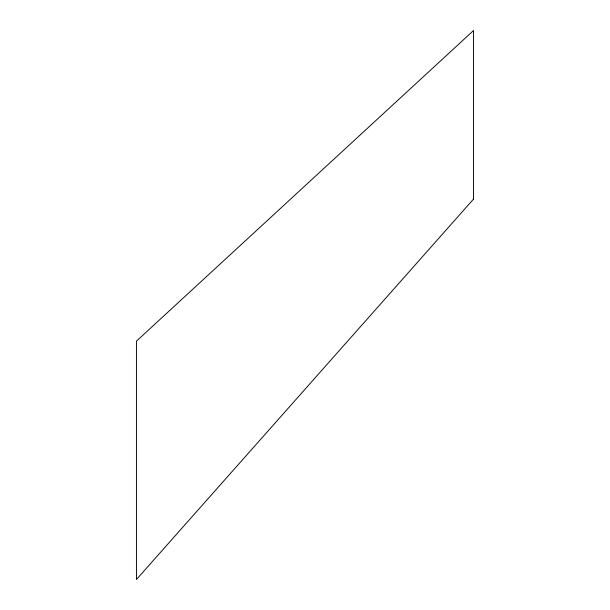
<?xml version="1.0" encoding="UTF-8"?>
<svg xmlns="http://www.w3.org/2000/svg" width="610" height="610" viewBox="0 0 610 610"><rect width="100%" height="100%" fill="white"/><g stroke="black" fill="none" stroke-linecap="round" stroke-linejoin="round"><path stroke-width="0.91" d="M473.551 199.051L136.449 579.5L136.449 341.135L473.551 30.5L473.551 199.051"/></g></svg>
